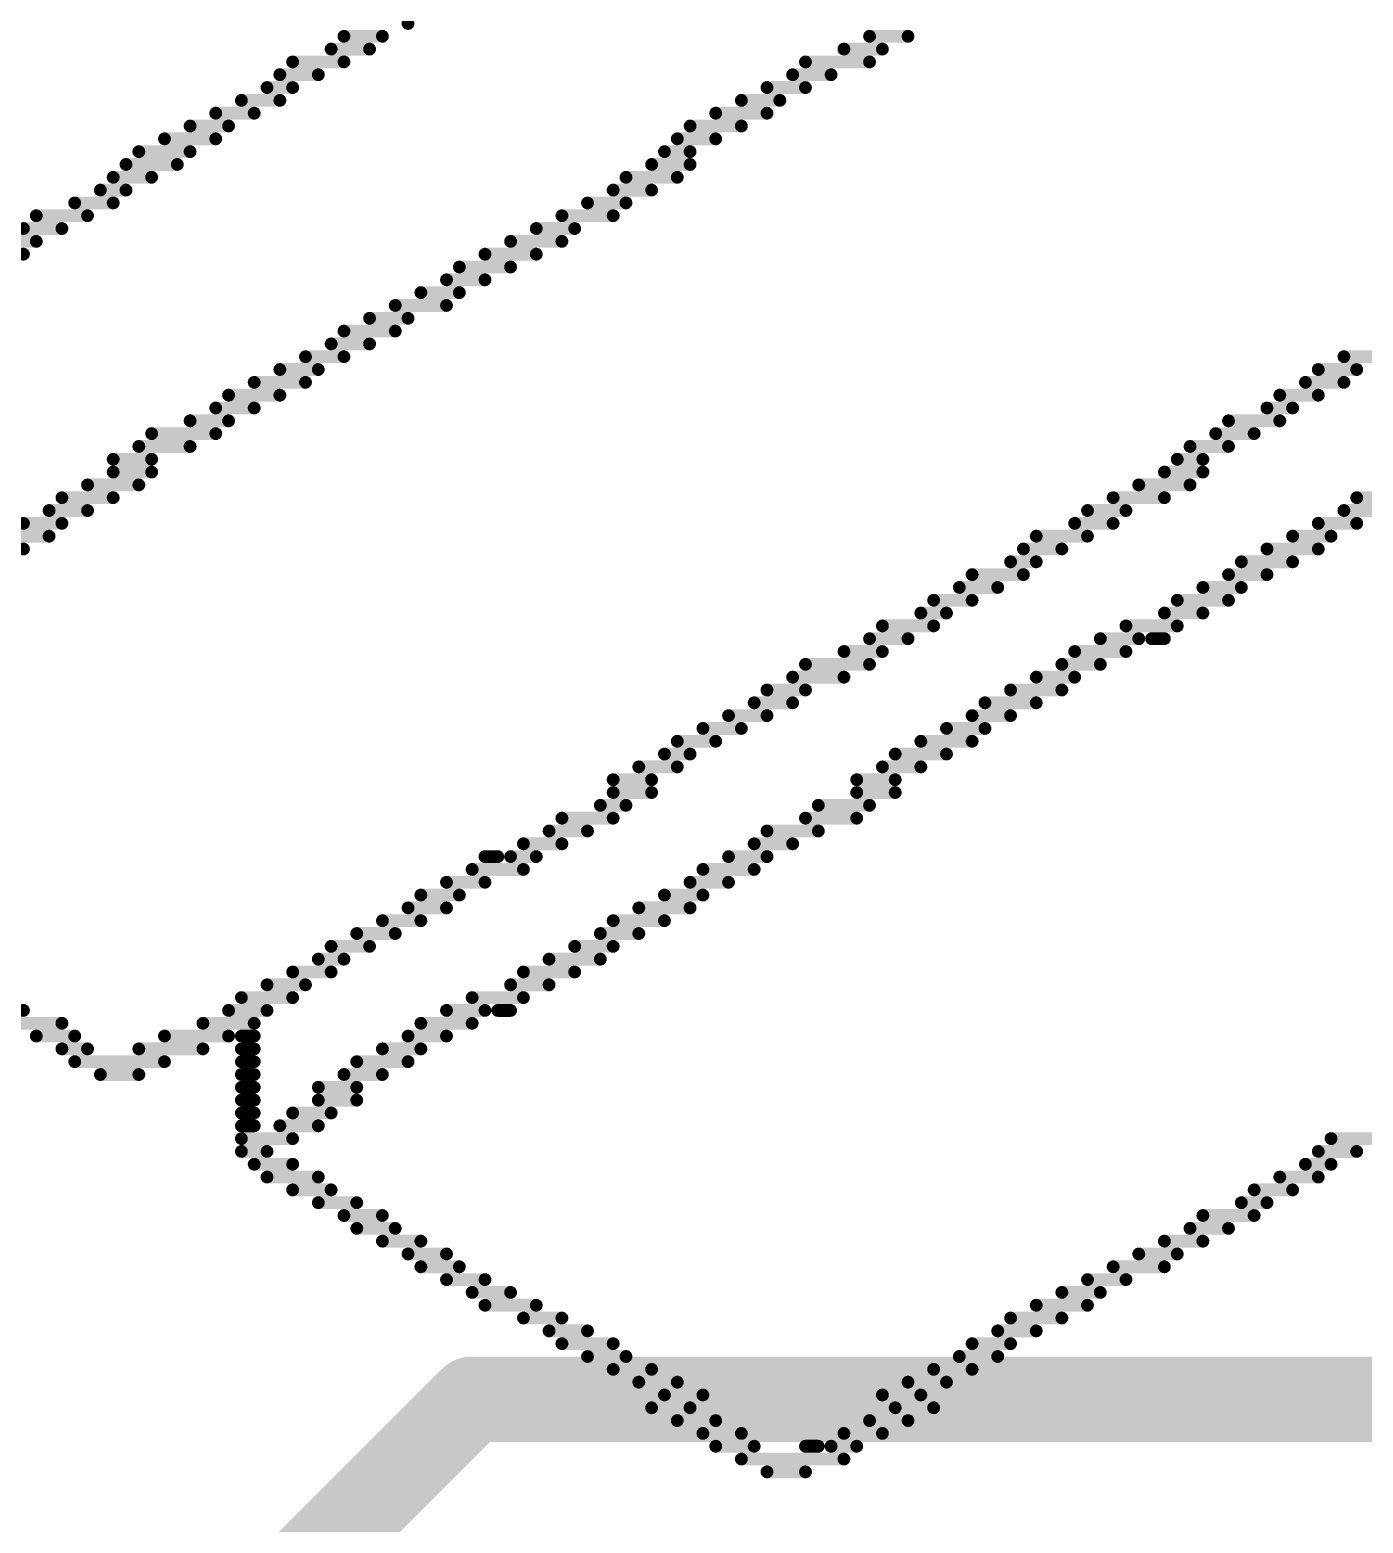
# Model space of a CAD drawing. Header units: millimetres. Extents: x 84.4 to 173.9, y 144 to 177.
# Drawn here: x 139.176 to 143.138, y 151.688 to 156.127 of the extents above; entities that cross this region are included whole.
import ezdxf

# ---------------------------------------------------------------- set-up
doc = ezdxf.new("R2010")
doc.units = ezdxf.units.MM
doc.layers.add('BottomLayer', color=5, linetype='Continuous')
doc.layers.add('BottomOverlay', color=54, linetype='Continuous')

msp = doc.modelspace()

# ---------------------------------------------------------------- linework, layer by layer
at = {"layer": 'BottomLayer', "const_width": 0.254}
for points in [[(133.7592, 145.3256), (140.4902, 152.0566)], [(140.4902, 152.0566), (146.6878, 152.0566)]]:
    msp.add_lwpolyline(points, dxfattribs=at)
at = {"layer": 'BottomLayer', "const_width": 0.127}
msp.add_lwpolyline([(140.4267, 152.0566, 1), (140.5537, 152.0566, 1)], format="xyb", close=True, dxfattribs=at)
msp.add_lwpolyline([(140.4267, 152.0566, 1), (140.5537, 152.0566, 1)], format="xyb", close=True, dxfattribs=at)
at = {"layer": 'BottomOverlay', "const_width": 0.0191}
for points in [[(140.2902, 156.146, 1), (140.3092, 156.146, 1)], [(140.0997, 156.1079, 1), (140.1187, 156.1079, 1)], [(140.214, 156.1079, 1), (140.233, 156.1079, 1)], [(141.6618, 156.1079, 1), (141.6808, 156.1079, 1)], [(141.7761, 156.1079, 1), (141.7951, 156.1079, 1)], [(140.0616, 156.0698, 1), (140.0806, 156.0698, 1)], [(140.1759, 156.0698, 1), (140.1949, 156.0698, 1)], [(141.5856, 156.0698, 1), (141.6046, 156.0698, 1)], [(141.6999, 156.0698, 1), (141.7189, 156.0698, 1)], [(139.9473, 156.0317, 1), (139.9663, 156.0317, 1)], [(140.0997, 156.0317, 1), (140.1187, 156.0317, 1)], [(141.4713, 156.0317, 1), (141.4903, 156.0317, 1)], [(141.6618, 156.0317, 1), (141.6808, 156.0317, 1)], [(139.8711, 155.9555, 1), (139.8901, 155.9555, 1)], [(139.9092, 155.9936, 1), (139.9282, 155.9936, 1)], [(139.9473, 155.9555, 1), (139.9663, 155.9555, 1)], [(140.0235, 155.9936, 1), (140.0425, 155.9936, 1)], [(141.357, 155.9555, 1), (141.376, 155.9555, 1)], [(141.4332, 155.9936, 1), (141.4522, 155.9936, 1)], [(141.4713, 155.9555, 1), (141.4903, 155.9555, 1)], [(141.5475, 155.9936, 1), (141.5665, 155.9936, 1)], [(139.7949, 155.9174, 1), (139.8139, 155.9174, 1)], [(139.9092, 155.9174, 1), (139.9282, 155.9174, 1)], [(141.2808, 155.9174, 1), (141.2998, 155.9174, 1)], [(141.3951, 155.9174, 1), (141.4141, 155.9174, 1)], [(139.7187, 155.8793, 1), (139.7377, 155.8793, 1)], [(139.833, 155.8793, 1), (139.852, 155.8793, 1)], [(141.2046, 155.8793, 1), (141.2236, 155.8793, 1)], [(141.357, 155.8793, 1), (141.376, 155.8793, 1)], [(139.6425, 155.8412, 1), (139.6615, 155.8412, 1)], [(139.7568, 155.8412, 1), (139.7758, 155.8412, 1)], [(141.1284, 155.8412, 1), (141.1474, 155.8412, 1)], [(141.2808, 155.8412, 1), (141.2998, 155.8412, 1)], [(139.5663, 155.8031, 1), (139.5853, 155.8031, 1)], [(139.7187, 155.8031, 1), (139.7377, 155.8031, 1)], [(141.0903, 155.8031, 1), (141.1093, 155.8031, 1)], [(141.2046, 155.8031, 1), (141.2236, 155.8031, 1)], [(139.4901, 155.765, 1), (139.5091, 155.765, 1)], [(139.6425, 155.765, 1), (139.6615, 155.765, 1)], [(141.0522, 155.765, 1), (141.0712, 155.765, 1)], [(141.1284, 155.765, 1), (141.1474, 155.765, 1)], [(139.4139, 155.6888, 1), (139.4329, 155.6888, 1)], [(139.452, 155.7269, 1), (139.471, 155.7269, 1)], [(139.5282, 155.6888, 1), (139.5472, 155.6888, 1)], [(139.6044, 155.7269, 1), (139.6234, 155.7269, 1)], [(140.9379, 155.6888, 1), (140.9569, 155.6888, 1)], [(141.0141, 155.7269, 1), (141.0331, 155.7269, 1)], [(141.0903, 155.6888, 1), (141.1093, 155.6888, 1)], [(141.1284, 155.7269, 1), (141.1474, 155.7269, 1)], [(139.3758, 155.6507, 1), (139.3948, 155.6507, 1)], [(139.452, 155.6507, 1), (139.471, 155.6507, 1)], [(140.8998, 155.6507, 1), (140.9188, 155.6507, 1)], [(141.0141, 155.6507, 1), (141.0331, 155.6507, 1)], [(139.2996, 155.6126, 1), (139.3186, 155.6126, 1)], [(139.4139, 155.6126, 1), (139.4329, 155.6126, 1)], [(140.8236, 155.6126, 1), (140.8426, 155.6126, 1)], [(140.9379, 155.6126, 1), (140.9569, 155.6126, 1)], [(139.1853, 155.5745, 1), (139.2043, 155.5745, 1)], [(139.3377, 155.5745, 1), (139.3567, 155.5745, 1)], [(140.7474, 155.5745, 1), (140.7664, 155.5745, 1)], [(140.8998, 155.5745, 1), (140.9188, 155.5745, 1)], [(139.1472, 155.5364, 1), (139.1662, 155.5364, 1)], [(139.2615, 155.5364, 1), (139.2805, 155.5364, 1)], [(140.6712, 155.5364, 1), (140.6902, 155.5364, 1)], [(140.7855, 155.5364, 1), (140.8045, 155.5364, 1)], [(139.1853, 155.4983, 1), (139.2043, 155.4983, 1)], [(140.595, 155.4983, 1), (140.614, 155.4983, 1)], [(140.7474, 155.4983, 1), (140.7664, 155.4983, 1)], [(139.1472, 155.4602, 1), (139.1662, 155.4602, 1)], [(140.5188, 155.4602, 1), (140.5378, 155.4602, 1)], [(140.6712, 155.4602, 1), (140.6902, 155.4602, 1)], [(140.4045, 155.384, 1), (140.4235, 155.384, 1)], [(140.4426, 155.4221, 1), (140.4616, 155.4221, 1)], [(140.5188, 155.384, 1), (140.5378, 155.384, 1)], [(140.595, 155.4221, 1), (140.614, 155.4221, 1)], [(140.3283, 155.3459, 1), (140.3473, 155.3459, 1)], [(140.4426, 155.3459, 1), (140.4616, 155.3459, 1)], [(140.2521, 155.3078, 1), (140.2711, 155.3078, 1)], [(140.4045, 155.3078, 1), (140.4235, 155.3078, 1)], [(140.1759, 155.2697, 1), (140.1949, 155.2697, 1)], [(140.2902, 155.2697, 1), (140.3092, 155.2697, 1)], [(140.0997, 155.2316, 1), (140.1187, 155.2316, 1)], [(140.2521, 155.2316, 1), (140.2711, 155.2316, 1)], [(140.0616, 155.1935, 1), (140.0806, 155.1935, 1)], [(140.1759, 155.1935, 1), (140.1949, 155.1935, 1)], [(139.9092, 155.1173, 1), (139.9282, 155.1173, 1)], [(139.9854, 155.1554, 1), (140.0044, 155.1554, 1)], [(140.0235, 155.1173, 1), (140.0425, 155.1173, 1)], [(140.0997, 155.1554, 1), (140.1187, 155.1554, 1)], [(142.9953, 155.1173, 1), (143.0143, 155.1173, 1)], [(143.0715, 155.1554, 1), (143.0905, 155.1554, 1)], [(143.1096, 155.1173, 1), (143.1286, 155.1173, 1)], [(139.833, 155.0792, 1), (139.852, 155.0792, 1)], [(139.9854, 155.0792, 1), (140.0044, 155.0792, 1)], [(142.9572, 155.0792, 1), (142.9762, 155.0792, 1)], [(143.0715, 155.0792, 1), (143.0905, 155.0792, 1)], [(139.7568, 155.0411, 1), (139.7758, 155.0411, 1)], [(139.9092, 155.0411, 1), (139.9282, 155.0411, 1)], [(142.881, 155.0411, 1), (142.9, 155.0411, 1)], [(142.9953, 155.0411, 1), (143.0143, 155.0411, 1)], [(139.7187, 155.003, 1), (139.7377, 155.003, 1)], [(139.833, 155.003, 1), (139.852, 155.003, 1)], [(142.8429, 155.003, 1), (142.8619, 155.003, 1)], [(142.9191, 155.003, 1), (142.9381, 155.003, 1)], [(139.6425, 154.9649, 1), (139.6615, 154.9649, 1)], [(139.7568, 154.9649, 1), (139.7758, 154.9649, 1)], [(142.7286, 154.9649, 1), (142.7476, 154.9649, 1)], [(142.881, 154.9649, 1), (142.9, 154.9649, 1)], [(139.5282, 154.9268, 1), (139.5472, 154.9268, 1)], [(139.7187, 154.9268, 1), (139.7377, 154.9268, 1)], [(142.6905, 154.9268, 1), (142.7095, 154.9268, 1)], [(142.8048, 154.9268, 1), (142.8238, 154.9268, 1)], [(139.4139, 154.8506, 1), (139.4329, 154.8506, 1)], [(139.4901, 154.8887, 1), (139.5091, 154.8887, 1)], [(139.5282, 154.8506, 1), (139.5472, 154.8506, 1)], [(139.6425, 154.8887, 1), (139.6615, 154.8887, 1)], [(142.5762, 154.8506, 1), (142.5952, 154.8506, 1)], [(142.6143, 154.8887, 1), (142.6333, 154.8887, 1)], [(142.6524, 154.8506, 1), (142.6714, 154.8506, 1)], [(142.7286, 154.8887, 1), (142.7476, 154.8887, 1)], [(139.4139, 154.8125, 1), (139.4329, 154.8125, 1)], [(139.5282, 154.8125, 1), (139.5472, 154.8125, 1)], [(142.5381, 154.8125, 1), (142.5571, 154.8125, 1)], [(142.6524, 154.8125, 1), (142.6714, 154.8125, 1)], [(139.3377, 154.7744, 1), (139.3567, 154.7744, 1)], [(139.4901, 154.7744, 1), (139.5091, 154.7744, 1)], [(142.4619, 154.7744, 1), (142.4809, 154.7744, 1)], [(142.6143, 154.7744, 1), (142.6333, 154.7744, 1)], [(139.2615, 154.7363, 1), (139.2805, 154.7363, 1)], [(139.4139, 154.7363, 1), (139.4329, 154.7363, 1)], [(142.3857, 154.7363, 1), (142.4047, 154.7363, 1)], [(142.5381, 154.7363, 1), (142.5571, 154.7363, 1)], [(143.1096, 154.7363, 1), (143.1286, 154.7363, 1)], [(139.2234, 154.6982, 1), (139.2424, 154.6982, 1)], [(139.3377, 154.6982, 1), (139.3567, 154.6982, 1)], [(142.3095, 154.6982, 1), (142.3285, 154.6982, 1)], [(142.4238, 154.6982, 1), (142.4428, 154.6982, 1)], [(143.0715, 154.6982, 1), (143.0905, 154.6982, 1)], [(139.1472, 154.6601, 1), (139.1662, 154.6601, 1)], [(139.2615, 154.6601, 1), (139.2805, 154.6601, 1)], [(142.2714, 154.6601, 1), (142.2904, 154.6601, 1)], [(142.3857, 154.6601, 1), (142.4047, 154.6601, 1)], [(142.9953, 154.6601, 1), (143.0143, 154.6601, 1)], [(143.1096, 154.6601, 1), (143.1286, 154.6601, 1)], [(139.1472, 154.5839, 1), (139.1662, 154.5839, 1)], [(139.2234, 154.622, 1), (139.2424, 154.622, 1)], [(142.119, 154.5839, 1), (142.138, 154.5839, 1)], [(142.1571, 154.622, 1), (142.1761, 154.622, 1)], [(142.2333, 154.5839, 1), (142.2523, 154.5839, 1)], [(142.3095, 154.622, 1), (142.3285, 154.622, 1)], [(142.8429, 154.5839, 1), (142.8619, 154.5839, 1)], [(142.9191, 154.622, 1), (142.9381, 154.622, 1)], [(142.9953, 154.5839, 1), (143.0143, 154.5839, 1)], [(143.0334, 154.622, 1), (143.0524, 154.622, 1)], [(142.0809, 154.5458, 1), (142.0999, 154.5458, 1)], [(142.1571, 154.5458, 1), (142.1761, 154.5458, 1)], [(142.7667, 154.5458, 1), (142.7857, 154.5458, 1)], [(142.9191, 154.5458, 1), (142.9381, 154.5458, 1)], [(141.9666, 154.5077, 1), (141.9856, 154.5077, 1)], [(142.119, 154.5077, 1), (142.138, 154.5077, 1)], [(142.7286, 154.5077, 1), (142.7476, 154.5077, 1)], [(142.8429, 154.5077, 1), (142.8619, 154.5077, 1)], [(141.9285, 154.4696, 1), (141.9475, 154.4696, 1)], [(142.0428, 154.4696, 1), (142.0618, 154.4696, 1)], [(142.6524, 154.4696, 1), (142.6714, 154.4696, 1)], [(142.7667, 154.4696, 1), (142.7857, 154.4696, 1)], [(141.8523, 154.4315, 1), (141.8713, 154.4315, 1)], [(141.9666, 154.4315, 1), (141.9856, 154.4315, 1)], [(142.5762, 154.4315, 1), (142.5952, 154.4315, 1)], [(142.7286, 154.4315, 1), (142.7476, 154.4315, 1)], [(141.8142, 154.3934, 1), (141.8332, 154.3934, 1)], [(141.8904, 154.3934, 1), (141.9094, 154.3934, 1)], [(142.5381, 154.3934, 1), (142.5571, 154.3934, 1)], [(142.6524, 154.3934, 1), (142.6714, 154.3934, 1)], [(141.6618, 154.3172, 1), (141.6808, 154.3172, 1)], [(141.6999, 154.3553, 1), (141.7189, 154.3553, 1)], [(141.7761, 154.3172, 1), (141.7951, 154.3172, 1)], [(141.8523, 154.3553, 1), (141.8713, 154.3553, 1)], [(142.3476, 154.3172, 1), (142.3666, 154.3172, 1)], [(142.4238, 154.3553, 1), (142.4428, 154.3553, 1)], [(142.4619, 154.3172, 1), (142.4809, 154.3172, 1)], [(142.5, 154.3172, 1), (142.519, 154.3172, 1)], [(142.5381, 154.3172, 1), (142.5571, 154.3172, 1)], [(142.5762, 154.3553, 1), (142.5952, 154.3553, 1)], [(141.5856, 154.2791, 1), (141.6046, 154.2791, 1)], [(141.6999, 154.2791, 1), (141.7189, 154.2791, 1)], [(142.2714, 154.2791, 1), (142.2904, 154.2791, 1)], [(142.4238, 154.2791, 1), (142.4428, 154.2791, 1)], [(141.4713, 154.241, 1), (141.4903, 154.241, 1)], [(141.6618, 154.241, 1), (141.6808, 154.241, 1)], [(142.2333, 154.241, 1), (142.2523, 154.241, 1)], [(142.3476, 154.241, 1), (142.3666, 154.241, 1)], [(141.4332, 154.2029, 1), (141.4522, 154.2029, 1)], [(141.5856, 154.2029, 1), (141.6046, 154.2029, 1)], [(142.1571, 154.2029, 1), (142.1761, 154.2029, 1)], [(142.2714, 154.2029, 1), (142.2904, 154.2029, 1)], [(141.357, 154.1648, 1), (141.376, 154.1648, 1)], [(141.4713, 154.1648, 1), (141.4903, 154.1648, 1)], [(142.0809, 154.1648, 1), (142.0999, 154.1648, 1)], [(142.2333, 154.1648, 1), (142.2523, 154.1648, 1)], [(141.3189, 154.1267, 1), (141.3379, 154.1267, 1)], [(141.4332, 154.1267, 1), (141.4522, 154.1267, 1)], [(142.0047, 154.1267, 1), (142.0237, 154.1267, 1)], [(142.1571, 154.1267, 1), (142.1761, 154.1267, 1)], [(141.1665, 154.0505, 1), (141.1855, 154.0505, 1)], [(141.2427, 154.0886, 1), (141.2617, 154.0886, 1)], [(141.2808, 154.0505, 1), (141.2998, 154.0505, 1)], [(141.357, 154.0886, 1), (141.376, 154.0886, 1)], [(141.8904, 154.0505, 1), (141.9094, 154.0505, 1)], [(141.9666, 154.0886, 1), (141.9856, 154.0886, 1)], [(142.0047, 154.0505, 1), (142.0237, 154.0505, 1)], [(142.0809, 154.0886, 1), (142.0999, 154.0886, 1)], [(141.0903, 154.0124, 1), (141.1093, 154.0124, 1)], [(141.2046, 154.0124, 1), (141.2236, 154.0124, 1)], [(141.8142, 154.0124, 1), (141.8332, 154.0124, 1)], [(141.9666, 154.0124, 1), (141.9856, 154.0124, 1)], [(141.0522, 153.9743, 1), (141.0712, 153.9743, 1)], [(141.1284, 153.9743, 1), (141.1474, 153.9743, 1)], [(141.738, 153.9743, 1), (141.757, 153.9743, 1)], [(141.8904, 153.9743, 1), (141.9094, 153.9743, 1)], [(140.976, 153.9362, 1), (140.995, 153.9362, 1)], [(141.0903, 153.9362, 1), (141.1093, 153.9362, 1)], [(141.6999, 153.9362, 1), (141.7189, 153.9362, 1)], [(141.8142, 153.9362, 1), (141.8332, 153.9362, 1)], [(140.8998, 153.8981, 1), (140.9188, 153.8981, 1)], [(141.0141, 153.8981, 1), (141.0331, 153.8981, 1)], [(141.6237, 153.8981, 1), (141.6427, 153.8981, 1)], [(141.738, 153.8981, 1), (141.757, 153.8981, 1)], [(140.8998, 153.86, 1), (140.9188, 153.86, 1)], [(141.0141, 153.86, 1), (141.0331, 153.86, 1)], [(141.6237, 153.86, 1), (141.6427, 153.86, 1)], [(141.738, 153.86, 1), (141.757, 153.86, 1)], [(140.7474, 153.7838, 1), (140.7664, 153.7838, 1)], [(140.8617, 153.8219, 1), (140.8807, 153.8219, 1)], [(140.8998, 153.7838, 1), (140.9188, 153.7838, 1)], [(140.9379, 153.8219, 1), (140.9569, 153.8219, 1)], [(141.4713, 153.7838, 1), (141.4903, 153.7838, 1)], [(141.5094, 153.8219, 1), (141.5284, 153.8219, 1)], [(141.6237, 153.7838, 1), (141.6427, 153.7838, 1)], [(141.6618, 153.8219, 1), (141.6808, 153.8219, 1)], [(140.7093, 153.7457, 1), (140.7283, 153.7457, 1)], [(140.8236, 153.7457, 1), (140.8426, 153.7457, 1)], [(141.357, 153.7457, 1), (141.376, 153.7457, 1)], [(141.5094, 153.7457, 1), (141.5284, 153.7457, 1)], [(140.6331, 153.7076, 1), (140.6521, 153.7076, 1)], [(140.7474, 153.7076, 1), (140.7664, 153.7076, 1)], [(141.3189, 153.7076, 1), (141.3379, 153.7076, 1)], [(141.4332, 153.7076, 1), (141.4522, 153.7076, 1)], [(140.5188, 153.6695, 1), (140.5378, 153.6695, 1)], [(140.5569, 153.6695, 1), (140.5759, 153.6695, 1)], [(140.595, 153.6695, 1), (140.614, 153.6695, 1)], [(140.6712, 153.6695, 1), (140.6902, 153.6695, 1)], [(141.2427, 153.6695, 1), (141.2617, 153.6695, 1)], [(141.357, 153.6695, 1), (141.376, 153.6695, 1)], [(140.4807, 153.6314, 1), (140.4997, 153.6314, 1)], [(140.6331, 153.6314, 1), (140.6521, 153.6314, 1)], [(141.1665, 153.6314, 1), (141.1855, 153.6314, 1)], [(141.3189, 153.6314, 1), (141.3379, 153.6314, 1)], [(140.4045, 153.5933, 1), (140.4235, 153.5933, 1)], [(140.5188, 153.5933, 1), (140.5378, 153.5933, 1)], [(141.1284, 153.5933, 1), (141.1474, 153.5933, 1)], [(141.2427, 153.5933, 1), (141.2617, 153.5933, 1)], [(140.2902, 153.5171, 1), (140.3092, 153.5171, 1)], [(140.3283, 153.5552, 1), (140.3473, 153.5552, 1)], [(140.4045, 153.5171, 1), (140.4235, 153.5171, 1)], [(140.4426, 153.5552, 1), (140.4616, 153.5552, 1)], [(140.976, 153.5171, 1), (140.995, 153.5171, 1)], [(141.0522, 153.5552, 1), (141.0712, 153.5552, 1)], [(141.1284, 153.5171, 1), (141.1474, 153.5171, 1)], [(141.1665, 153.5552, 1), (141.1855, 153.5552, 1)], [(140.214, 153.479, 1), (140.233, 153.479, 1)], [(140.3283, 153.479, 1), (140.3473, 153.479, 1)], [(140.8998, 153.479, 1), (140.9188, 153.479, 1)], [(141.0522, 153.479, 1), (141.0712, 153.479, 1)], [(140.1378, 153.4409, 1), (140.1568, 153.4409, 1)], [(140.2521, 153.4409, 1), (140.2711, 153.4409, 1)], [(140.8617, 153.4409, 1), (140.8807, 153.4409, 1)], [(140.976, 153.4409, 1), (140.995, 153.4409, 1)], [(140.0616, 153.4028, 1), (140.0806, 153.4028, 1)], [(140.1759, 153.4028, 1), (140.1949, 153.4028, 1)], [(140.7855, 153.4028, 1), (140.8045, 153.4028, 1)], [(140.8998, 153.4028, 1), (140.9188, 153.4028, 1)], [(140.0235, 153.3647, 1), (140.0425, 153.3647, 1)], [(140.0997, 153.3647, 1), (140.1187, 153.3647, 1)], [(140.7093, 153.3647, 1), (140.7283, 153.3647, 1)], [(140.8617, 153.3647, 1), (140.8807, 153.3647, 1)], [(139.9473, 153.3266, 1), (139.9663, 153.3266, 1)], [(140.0616, 153.3266, 1), (140.0806, 153.3266, 1)], [(140.6331, 153.3266, 1), (140.6521, 153.3266, 1)], [(140.7855, 153.3266, 1), (140.8045, 153.3266, 1)], [(139.7949, 153.2504, 1), (139.8139, 153.2504, 1)], [(139.8711, 153.2885, 1), (139.8901, 153.2885, 1)], [(139.9473, 153.2504, 1), (139.9663, 153.2504, 1)], [(139.9854, 153.2885, 1), (140.0044, 153.2885, 1)], [(140.4807, 153.2504, 1), (140.4997, 153.2504, 1)], [(140.595, 153.2885, 1), (140.614, 153.2885, 1)], [(140.6331, 153.2504, 1), (140.6521, 153.2504, 1)], [(140.7093, 153.2885, 1), (140.7283, 153.2885, 1)], [(139.1472, 153.2123, 1), (139.1662, 153.2123, 1)], [(139.7568, 153.2123, 1), (139.7758, 153.2123, 1)], [(139.8711, 153.2123, 1), (139.8901, 153.2123, 1)], [(140.4045, 153.2123, 1), (140.4235, 153.2123, 1)], [(140.5188, 153.2123, 1), (140.5378, 153.2123, 1)], [(140.5569, 153.2123, 1), (140.5759, 153.2123, 1)], [(140.595, 153.2123, 1), (140.614, 153.2123, 1)], [(139.2615, 153.1742, 1), (139.2805, 153.1742, 1)], [(139.6806, 153.1742, 1), (139.6996, 153.1742, 1)], [(139.833, 153.1742, 1), (139.852, 153.1742, 1)], [(140.3283, 153.1742, 1), (140.3473, 153.1742, 1)], [(140.4807, 153.1742, 1), (140.4997, 153.1742, 1)], [(139.1853, 153.1361, 1), (139.2043, 153.1361, 1)], [(139.2996, 153.1361, 1), (139.3186, 153.1361, 1)], [(139.5663, 153.1361, 1), (139.5853, 153.1361, 1)], [(139.7568, 153.1361, 1), (139.7758, 153.1361, 1)], [(139.7949, 153.1361, 1), (139.8139, 153.1361, 1)], [(139.833, 153.1361, 1), (139.852, 153.1361, 1)], [(140.2902, 153.1361, 1), (140.3092, 153.1361, 1)], [(140.4045, 153.1361, 1), (140.4235, 153.1361, 1)], [(139.2615, 153.098, 1), (139.2805, 153.098, 1)], [(139.3377, 153.098, 1), (139.3567, 153.098, 1)], [(139.4901, 153.098, 1), (139.5091, 153.098, 1)], [(139.6806, 153.098, 1), (139.6996, 153.098, 1)], [(139.7949, 153.098, 1), (139.8139, 153.098, 1)], [(139.833, 153.098, 1), (139.852, 153.098, 1)], [(140.214, 153.098, 1), (140.233, 153.098, 1)], [(140.3283, 153.098, 1), (140.3473, 153.098, 1)], [(139.2996, 153.0599, 1), (139.3186, 153.0599, 1)], [(139.5663, 153.0599, 1), (139.5853, 153.0599, 1)], [(139.7949, 153.0599, 1), (139.8139, 153.0599, 1)], [(139.833, 153.0599, 1), (139.852, 153.0599, 1)], [(140.1378, 153.0599, 1), (140.1568, 153.0599, 1)], [(140.2902, 153.0599, 1), (140.3092, 153.0599, 1)], [(139.3758, 153.0218, 1), (139.3948, 153.0218, 1)], [(139.4901, 153.0218, 1), (139.5091, 153.0218, 1)], [(139.7949, 153.0218, 1), (139.8139, 153.0218, 1)], [(139.7949, 152.9837, 1), (139.8139, 152.9837, 1)], [(139.833, 153.0218, 1), (139.852, 153.0218, 1)], [(139.833, 152.9837, 1), (139.852, 152.9837, 1)], [(140.0235, 152.9837, 1), (140.0425, 152.9837, 1)], [(140.0997, 153.0218, 1), (140.1187, 153.0218, 1)], [(140.1378, 152.9837, 1), (140.1568, 152.9837, 1)], [(140.214, 153.0218, 1), (140.233, 153.0218, 1)], [(139.7949, 152.9456, 1), (139.8139, 152.9456, 1)], [(139.833, 152.9456, 1), (139.852, 152.9456, 1)], [(140.0235, 152.9456, 1), (140.0425, 152.9456, 1)], [(140.1378, 152.9456, 1), (140.1568, 152.9456, 1)], [(139.7949, 152.9075, 1), (139.8139, 152.9075, 1)], [(139.833, 152.9075, 1), (139.852, 152.9075, 1)], [(139.9473, 152.9075, 1), (139.9663, 152.9075, 1)], [(140.0616, 152.9075, 1), (140.0806, 152.9075, 1)], [(139.7949, 152.8694, 1), (139.8139, 152.8694, 1)], [(139.833, 152.8694, 1), (139.852, 152.8694, 1)], [(139.9092, 152.8694, 1), (139.9282, 152.8694, 1)], [(140.0235, 152.8694, 1), (140.0425, 152.8694, 1)], [(139.7949, 152.8313, 1), (139.8139, 152.8313, 1)], [(139.9473, 152.8313, 1), (139.9663, 152.8313, 1)], [(143.0334, 152.8313, 1), (143.0524, 152.8313, 1)], [(139.7949, 152.7932, 1), (139.8139, 152.7932, 1)], [(139.8711, 152.7932, 1), (139.8901, 152.7932, 1)], [(142.9953, 152.7932, 1), (143.0143, 152.7932, 1)], [(143.1096, 152.7932, 1), (143.1286, 152.7932, 1)], [(139.833, 152.7551, 1), (139.852, 152.7551, 1)], [(139.8711, 152.717, 1), (139.8901, 152.717, 1)], [(139.9473, 152.7551, 1), (139.9663, 152.7551, 1)], [(140.0235, 152.717, 1), (140.0425, 152.717, 1)], [(142.881, 152.717, 1), (142.9, 152.717, 1)], [(142.9572, 152.7551, 1), (142.9762, 152.7551, 1)], [(142.9953, 152.717, 1), (143.0143, 152.717, 1)], [(143.0334, 152.7551, 1), (143.0524, 152.7551, 1)], [(139.9473, 152.6789, 1), (139.9663, 152.6789, 1)], [(140.0616, 152.6789, 1), (140.0806, 152.6789, 1)], [(142.8048, 152.6789, 1), (142.8238, 152.6789, 1)], [(142.9191, 152.6789, 1), (142.9381, 152.6789, 1)], [(140.0235, 152.6408, 1), (140.0425, 152.6408, 1)], [(140.1378, 152.6408, 1), (140.1568, 152.6408, 1)], [(142.7667, 152.6408, 1), (142.7857, 152.6408, 1)], [(142.8429, 152.6408, 1), (142.8619, 152.6408, 1)], [(140.0997, 152.6027, 1), (140.1187, 152.6027, 1)], [(140.214, 152.6027, 1), (140.233, 152.6027, 1)], [(142.6524, 152.6027, 1), (142.6714, 152.6027, 1)], [(142.8048, 152.6027, 1), (142.8238, 152.6027, 1)], [(140.1378, 152.5646, 1), (140.1568, 152.5646, 1)], [(140.2521, 152.5646, 1), (140.2711, 152.5646, 1)], [(142.6143, 152.5646, 1), (142.6333, 152.5646, 1)], [(142.7286, 152.5646, 1), (142.7476, 152.5646, 1)], [(140.214, 152.5265, 1), (140.233, 152.5265, 1)], [(140.3283, 152.5265, 1), (140.3473, 152.5265, 1)], [(142.5381, 152.5265, 1), (142.5571, 152.5265, 1)], [(142.6524, 152.5265, 1), (142.6714, 152.5265, 1)], [(140.2902, 152.4884, 1), (140.3092, 152.4884, 1)], [(140.3283, 152.4503, 1), (140.3473, 152.4503, 1)], [(140.4045, 152.4884, 1), (140.4235, 152.4884, 1)], [(140.4426, 152.4503, 1), (140.4616, 152.4503, 1)], [(142.3857, 152.4503, 1), (142.4047, 152.4503, 1)], [(142.4619, 152.4884, 1), (142.4809, 152.4884, 1)], [(142.5381, 152.4503, 1), (142.5571, 152.4503, 1)], [(142.5762, 152.4884, 1), (142.5952, 152.4884, 1)], [(140.4045, 152.4122, 1), (140.4235, 152.4122, 1)], [(140.5188, 152.4122, 1), (140.5378, 152.4122, 1)], [(142.3095, 152.4122, 1), (142.3285, 152.4122, 1)], [(142.4238, 152.4122, 1), (142.4428, 152.4122, 1)], [(140.4807, 152.3741, 1), (140.4997, 152.3741, 1)], [(140.595, 152.3741, 1), (140.614, 152.3741, 1)], [(142.2333, 152.3741, 1), (142.2523, 152.3741, 1)], [(142.3476, 152.3741, 1), (142.3666, 152.3741, 1)], [(140.5188, 152.336, 1), (140.5378, 152.336, 1)], [(140.6712, 152.336, 1), (140.6902, 152.336, 1)], [(142.1571, 152.336, 1), (142.1761, 152.336, 1)], [(142.3095, 152.336, 1), (142.3285, 152.336, 1)], [(140.6331, 152.2979, 1), (140.6521, 152.2979, 1)], [(140.7474, 152.2979, 1), (140.7664, 152.2979, 1)], [(142.0809, 152.2979, 1), (142.0999, 152.2979, 1)], [(142.2333, 152.2979, 1), (142.2523, 152.2979, 1)], [(140.7093, 152.2598, 1), (140.7283, 152.2598, 1)], [(140.8236, 152.2598, 1), (140.8426, 152.2598, 1)], [(142.0428, 152.2598, 1), (142.0618, 152.2598, 1)], [(142.1571, 152.2598, 1), (142.1761, 152.2598, 1)], [(140.7474, 152.2217, 1), (140.7664, 152.2217, 1)], [(140.8236, 152.1836, 1), (140.8426, 152.1836, 1)], [(140.8998, 152.2217, 1), (140.9188, 152.2217, 1)], [(140.9379, 152.1836, 1), (140.9569, 152.1836, 1)], [(141.9285, 152.1836, 1), (141.9475, 152.1836, 1)], [(141.9666, 152.2217, 1), (141.9856, 152.2217, 1)], [(142.0428, 152.1836, 1), (142.0618, 152.1836, 1)], [(142.0809, 152.2217, 1), (142.0999, 152.2217, 1)], [(140.8998, 152.1455, 1), (140.9188, 152.1455, 1)], [(141.0141, 152.1455, 1), (141.0331, 152.1455, 1)], [(141.8523, 152.1455, 1), (141.8713, 152.1455, 1)], [(141.9666, 152.1455, 1), (141.9856, 152.1455, 1)], [(140.976, 152.1074, 1), (140.995, 152.1074, 1)], [(141.0903, 152.1074, 1), (141.1093, 152.1074, 1)], [(141.7761, 152.1074, 1), (141.7951, 152.1074, 1)], [(141.8904, 152.1074, 1), (141.9094, 152.1074, 1)], [(141.0522, 152.0693, 1), (141.0712, 152.0693, 1)], [(141.1665, 152.0693, 1), (141.1855, 152.0693, 1)], [(141.6999, 152.0693, 1), (141.7189, 152.0693, 1)], [(141.8142, 152.0693, 1), (141.8332, 152.0693, 1)], [(141.0141, 152.0312, 1), (141.0331, 152.0312, 1)], [(141.1284, 152.0312, 1), (141.1474, 152.0312, 1)], [(141.738, 152.0312, 1), (141.757, 152.0312, 1)], [(141.8523, 152.0312, 1), (141.8713, 152.0312, 1)], [(141.0903, 151.9931, 1), (141.1093, 151.9931, 1)], [(141.2046, 151.9931, 1), (141.2236, 151.9931, 1)], [(141.6618, 151.9931, 1), (141.6808, 151.9931, 1)], [(141.7761, 151.9931, 1), (141.7951, 151.9931, 1)], [(141.1665, 151.955, 1), (141.1855, 151.955, 1)], [(141.2046, 151.9169, 1), (141.2236, 151.9169, 1)], [(141.2808, 151.955, 1), (141.2998, 151.955, 1)], [(141.3189, 151.9169, 1), (141.3379, 151.9169, 1)], [(141.4713, 151.9169, 1), (141.4903, 151.9169, 1)], [(141.5094, 151.9169, 1), (141.5284, 151.9169, 1)], [(141.5475, 151.9169, 1), (141.5665, 151.9169, 1)], [(141.5856, 151.955, 1), (141.6046, 151.955, 1)], [(141.6237, 151.9169, 1), (141.6427, 151.9169, 1)], [(141.6999, 151.955, 1), (141.7189, 151.955, 1)], [(141.2808, 151.8788, 1), (141.2998, 151.8788, 1)], [(141.5856, 151.8788, 1), (141.6046, 151.8788, 1)], [(141.357, 151.8407, 1), (141.376, 151.8407, 1)], [(141.4713, 151.8407, 1), (141.4903, 151.8407, 1)]]:
    msp.add_lwpolyline(points, format="xyb", close=True, dxfattribs=at)
at = {"layer": 'BottomOverlay', "const_width": 0.0381}
for points in [[(140.1092, 156.1079), (140.2235, 156.1079)], [(141.6713, 156.1079), (141.7856, 156.1079)], [(140.0711, 156.0698), (140.1854, 156.0698)], [(141.5951, 156.0698), (141.7094, 156.0698)], [(139.9568, 156.0317), (140.1092, 156.0317)], [(141.4808, 156.0317), (141.6713, 156.0317)], [(139.8806, 155.9555), (139.9568, 155.9555)], [(139.9187, 155.9936), (140.033, 155.9936)], [(141.3665, 155.9555), (141.4808, 155.9555)], [(141.4427, 155.9936), (141.557, 155.9936)], [(139.8044, 155.9174), (139.9187, 155.9174)], [(141.2903, 155.9174), (141.4046, 155.9174)], [(139.7282, 155.8793), (139.8425, 155.8793)], [(141.2141, 155.8793), (141.3665, 155.8793)], [(139.652, 155.8412), (139.7663, 155.8412)], [(141.1379, 155.8412), (141.2903, 155.8412)], [(139.5758, 155.8031), (139.7282, 155.8031)], [(141.0998, 155.8031), (141.2141, 155.8031)], [(139.4996, 155.765), (139.652, 155.765)], [(141.0617, 155.765), (141.1379, 155.765)], [(139.4234, 155.6888), (139.5377, 155.6888)], [(139.4615, 155.7269), (139.6139, 155.7269)], [(140.9474, 155.6888), (141.0998, 155.6888)], [(141.0236, 155.7269), (141.1379, 155.7269)], [(139.3853, 155.6507), (139.4615, 155.6507)], [(140.9093, 155.6507), (141.0236, 155.6507)], [(139.3091, 155.6126), (139.4234, 155.6126)], [(140.8331, 155.6126), (140.9474, 155.6126)], [(139.1948, 155.5745), (139.3472, 155.5745)], [(140.7569, 155.5745), (140.9093, 155.5745)], [(139.1567, 155.5364), (139.271, 155.5364)], [(140.6807, 155.5364), (140.795, 155.5364)], [(139.1186, 155.4983), (139.1948, 155.4983)], [(140.6045, 155.4983), (140.7569, 155.4983)], [(139.0424, 155.4602), (139.1567, 155.4602)], [(140.5283, 155.4602), (140.6807, 155.4602)], [(140.414, 155.384), (140.5283, 155.384)], [(140.4521, 155.4221), (140.6045, 155.4221)], [(140.3378, 155.3459), (140.4521, 155.3459)], [(140.2616, 155.3078), (140.414, 155.3078)], [(140.1854, 155.2697), (140.2997, 155.2697)], [(140.1092, 155.2316), (140.2616, 155.2316)], [(140.0711, 155.1935), (140.1854, 155.1935)], [(139.9187, 155.1173), (140.033, 155.1173)], [(139.9949, 155.1554), (140.1092, 155.1554)], [(143.0048, 155.1173), (143.1191, 155.1173)], [(143.081, 155.1554), (143.2334, 155.1554)], [(139.8425, 155.0792), (139.9949, 155.0792)], [(142.9667, 155.0792), (143.081, 155.0792)], [(139.7663, 155.0411), (139.9187, 155.0411)], [(142.8905, 155.0411), (143.0048, 155.0411)], [(139.7282, 155.003), (139.8425, 155.003)], [(142.8524, 155.003), (142.9286, 155.003)], [(139.652, 154.9649), (139.7663, 154.9649)], [(142.7381, 154.9649), (142.8905, 154.9649)], [(139.5377, 154.9268), (139.7282, 154.9268)], [(142.7, 154.9268), (142.8143, 154.9268)], [(139.4234, 154.8506), (139.5377, 154.8506)], [(139.4996, 154.8887), (139.652, 154.8887)], [(142.5857, 154.8506), (142.6619, 154.8506)], [(142.6238, 154.8887), (142.7381, 154.8887)], [(139.4234, 154.8125), (139.5377, 154.8125)], [(142.5476, 154.8125), (142.6619, 154.8125)], [(139.3472, 154.7744), (139.4996, 154.7744)], [(142.4714, 154.7744), (142.6238, 154.7744)], [(139.271, 154.7363), (139.4234, 154.7363)], [(142.3952, 154.7363), (142.5476, 154.7363)], [(143.1191, 154.7363), (143.2715, 154.7363)], [(139.2329, 154.6982), (139.3472, 154.6982)], [(142.319, 154.6982), (142.4333, 154.6982)], [(143.081, 154.6982), (143.1953, 154.6982)], [(139.1567, 154.6601), (139.271, 154.6601)], [(142.2809, 154.6601), (142.3952, 154.6601)], [(143.0048, 154.6601), (143.1191, 154.6601)], [(139.0043, 154.5839), (139.1567, 154.5839)], [(139.0805, 154.622), (139.2329, 154.622)], [(142.1285, 154.5839), (142.2428, 154.5839)], [(142.1666, 154.622), (142.319, 154.622)], [(142.8524, 154.5839), (143.0048, 154.5839)], [(142.9286, 154.622), (143.0429, 154.622)], [(142.0904, 154.5458), (142.1666, 154.5458)], [(142.7762, 154.5458), (142.9286, 154.5458)], [(141.9761, 154.5077), (142.1285, 154.5077)], [(142.7381, 154.5077), (142.8524, 154.5077)], [(141.938, 154.4696), (142.0523, 154.4696)], [(142.6619, 154.4696), (142.7762, 154.4696)], [(141.8618, 154.4315), (141.9761, 154.4315)], [(142.5857, 154.4315), (142.7381, 154.4315)], [(141.8237, 154.3934), (141.8999, 154.3934)], [(142.5476, 154.3934), (142.6619, 154.3934)], [(141.6713, 154.3172), (141.7856, 154.3172)], [(141.7094, 154.3553), (141.8618, 154.3553)], [(142.3571, 154.3172), (142.4714, 154.3172)], [(142.4333, 154.3553), (142.5857, 154.3553)], [(142.5095, 154.3172), (142.5476, 154.3172)], [(141.5951, 154.2791), (141.7094, 154.2791)], [(142.2809, 154.2791), (142.4333, 154.2791)], [(141.4808, 154.241), (141.6713, 154.241)], [(142.2428, 154.241), (142.3571, 154.241)], [(141.4427, 154.2029), (141.5951, 154.2029)], [(142.1666, 154.2029), (142.2809, 154.2029)], [(141.3665, 154.1648), (141.4808, 154.1648)], [(142.0904, 154.1648), (142.2428, 154.1648)], [(141.3284, 154.1267), (141.4427, 154.1267)], [(142.0142, 154.1267), (142.1666, 154.1267)], [(141.176, 154.0505), (141.2903, 154.0505)], [(141.2522, 154.0886), (141.3665, 154.0886)], [(141.8999, 154.0505), (142.0142, 154.0505)], [(141.9761, 154.0886), (142.0904, 154.0886)], [(141.0998, 154.0124), (141.2141, 154.0124)], [(141.8237, 154.0124), (141.9761, 154.0124)], [(141.0617, 153.9743), (141.1379, 153.9743)], [(141.7475, 153.9743), (141.8999, 153.9743)], [(140.9855, 153.9362), (141.0998, 153.9362)], [(141.7094, 153.9362), (141.8237, 153.9362)], [(140.9093, 153.8981), (141.0236, 153.8981)], [(141.6332, 153.8981), (141.7475, 153.8981)], [(140.9093, 153.86), (141.0236, 153.86)], [(141.6332, 153.86), (141.7475, 153.86)], [(140.7569, 153.7838), (140.9093, 153.7838)], [(140.8712, 153.8219), (140.9474, 153.8219)], [(141.4808, 153.7838), (141.6332, 153.7838)], [(141.5189, 153.8219), (141.6713, 153.8219)], [(140.7188, 153.7457), (140.8331, 153.7457)], [(141.3665, 153.7457), (141.5189, 153.7457)], [(140.6426, 153.7076), (140.7569, 153.7076)], [(141.3284, 153.7076), (141.4427, 153.7076)], [(140.5283, 153.6695), (140.5664, 153.6695)], [(140.6045, 153.6695), (140.6807, 153.6695)], [(141.2522, 153.6695), (141.3665, 153.6695)], [(140.4902, 153.6314), (140.6426, 153.6314)], [(141.176, 153.6314), (141.3284, 153.6314)], [(140.414, 153.5933), (140.5283, 153.5933)], [(141.1379, 153.5933), (141.2522, 153.5933)], [(140.2997, 153.5171), (140.414, 153.5171)], [(140.3378, 153.5552), (140.4521, 153.5552)], [(140.9855, 153.5171), (141.1379, 153.5171)], [(141.0617, 153.5552), (141.176, 153.5552)], [(140.2235, 153.479), (140.3378, 153.479)], [(140.9093, 153.479), (141.0617, 153.479)], [(140.1473, 153.4409), (140.2616, 153.4409)], [(140.8712, 153.4409), (140.9855, 153.4409)], [(140.0711, 153.4028), (140.1854, 153.4028)], [(140.795, 153.4028), (140.9093, 153.4028)], [(140.033, 153.3647), (140.1092, 153.3647)], [(140.7188, 153.3647), (140.8712, 153.3647)], [(139.9568, 153.3266), (140.0711, 153.3266)], [(140.6426, 153.3266), (140.795, 153.3266)], [(139.8044, 153.2504), (139.9568, 153.2504)], [(139.8806, 153.2885), (139.9949, 153.2885)], [(140.4902, 153.2504), (140.6426, 153.2504)], [(140.6045, 153.2885), (140.7188, 153.2885)], [(139.0424, 153.2123), (139.1567, 153.2123)], [(139.7663, 153.2123), (139.8806, 153.2123)], [(140.414, 153.2123), (140.5283, 153.2123)], [(140.5664, 153.2123), (140.6045, 153.2123)], [(139.1186, 153.1742), (139.271, 153.1742)], [(139.6901, 153.1742), (139.8425, 153.1742)], [(140.3378, 153.1742), (140.4902, 153.1742)], [(139.1948, 153.1361), (139.3091, 153.1361)], [(139.5758, 153.1361), (139.7663, 153.1361)], [(139.8044, 153.1361), (139.8425, 153.1361)], [(140.2997, 153.1361), (140.414, 153.1361)], [(139.271, 153.098), (139.3472, 153.098)], [(139.4996, 153.098), (139.6901, 153.098)], [(139.8044, 153.098), (139.8425, 153.098)], [(140.2235, 153.098), (140.3378, 153.098)], [(139.3091, 153.0599), (139.5758, 153.0599)], [(139.8044, 153.0599), (139.8425, 153.0599)], [(140.1473, 153.0599), (140.2997, 153.0599)], [(139.3853, 153.0218), (139.4996, 153.0218)], [(139.8044, 153.0218), (139.8425, 153.0218)], [(139.8044, 152.9837), (139.8425, 152.9837)], [(140.033, 152.9837), (140.1473, 152.9837)], [(140.1092, 153.0218), (140.2235, 153.0218)], [(139.8044, 152.9456), (139.8425, 152.9456)], [(140.033, 152.9456), (140.1473, 152.9456)], [(139.8044, 152.9075), (139.8425, 152.9075)], [(139.9568, 152.9075), (140.0711, 152.9075)], [(139.8044, 152.8694), (139.8425, 152.8694)], [(139.9187, 152.8694), (140.033, 152.8694)], [(139.8044, 152.8313), (139.9568, 152.8313)], [(143.0429, 152.8313), (143.1953, 152.8313)], [(139.8044, 152.7932), (139.8806, 152.7932)], [(143.0048, 152.7932), (143.1191, 152.7932)], [(139.8425, 152.7551), (139.9568, 152.7551)], [(139.8806, 152.717), (140.033, 152.717)], [(142.8905, 152.717), (143.0048, 152.717)], [(142.9667, 152.7551), (143.0429, 152.7551)], [(139.9568, 152.6789), (140.0711, 152.6789)], [(142.8143, 152.6789), (142.9286, 152.6789)], [(140.033, 152.6408), (140.1473, 152.6408)], [(142.7762, 152.6408), (142.8524, 152.6408)], [(140.1092, 152.6027), (140.2235, 152.6027)], [(142.6619, 152.6027), (142.8143, 152.6027)], [(140.1473, 152.5646), (140.2616, 152.5646)], [(142.6238, 152.5646), (142.7381, 152.5646)], [(140.2235, 152.5265), (140.3378, 152.5265)], [(142.5476, 152.5265), (142.6619, 152.5265)], [(140.2997, 152.4884), (140.414, 152.4884)], [(140.3378, 152.4503), (140.4521, 152.4503)], [(142.3952, 152.4503), (142.5476, 152.4503)], [(142.4714, 152.4884), (142.5857, 152.4884)], [(140.414, 152.4122), (140.5283, 152.4122)], [(142.319, 152.4122), (142.4333, 152.4122)], [(140.4902, 152.3741), (140.6045, 152.3741)], [(142.2428, 152.3741), (142.3571, 152.3741)], [(140.5283, 152.336), (140.6807, 152.336)], [(142.1666, 152.336), (142.319, 152.336)], [(140.6426, 152.2979), (140.7569, 152.2979)], [(142.0904, 152.2979), (142.2428, 152.2979)], [(140.7188, 152.2598), (140.8331, 152.2598)], [(142.0523, 152.2598), (142.1666, 152.2598)], [(140.7569, 152.2217), (140.9093, 152.2217)], [(140.8331, 152.1836), (140.9474, 152.1836)], [(141.938, 152.1836), (142.0523, 152.1836)], [(141.9761, 152.2217), (142.0904, 152.2217)], [(140.9093, 152.1455), (141.0236, 152.1455)], [(141.8618, 152.1455), (141.9761, 152.1455)], [(140.9855, 152.1074), (141.0998, 152.1074)], [(141.7856, 152.1074), (141.8999, 152.1074)], [(141.0617, 152.0693), (141.176, 152.0693)], [(141.7094, 152.0693), (141.8237, 152.0693)], [(141.0236, 152.0312), (141.1379, 152.0312)], [(141.7475, 152.0312), (141.8618, 152.0312)], [(141.0998, 151.9931), (141.2141, 151.9931)], [(141.6713, 151.9931), (141.7856, 151.9931)], [(141.176, 151.955), (141.2903, 151.955)], [(141.2141, 151.9169), (141.3284, 151.9169)], [(141.4808, 151.9169), (141.5189, 151.9169)], [(141.557, 151.9169), (141.6332, 151.9169)], [(141.5951, 151.955), (141.7094, 151.955)], [(141.2903, 151.8788), (141.5951, 151.8788)], [(141.3665, 151.8407), (141.4808, 151.8407)]]:
    msp.add_lwpolyline(points, dxfattribs=at)

doc.saveas('drawing.dxf')
